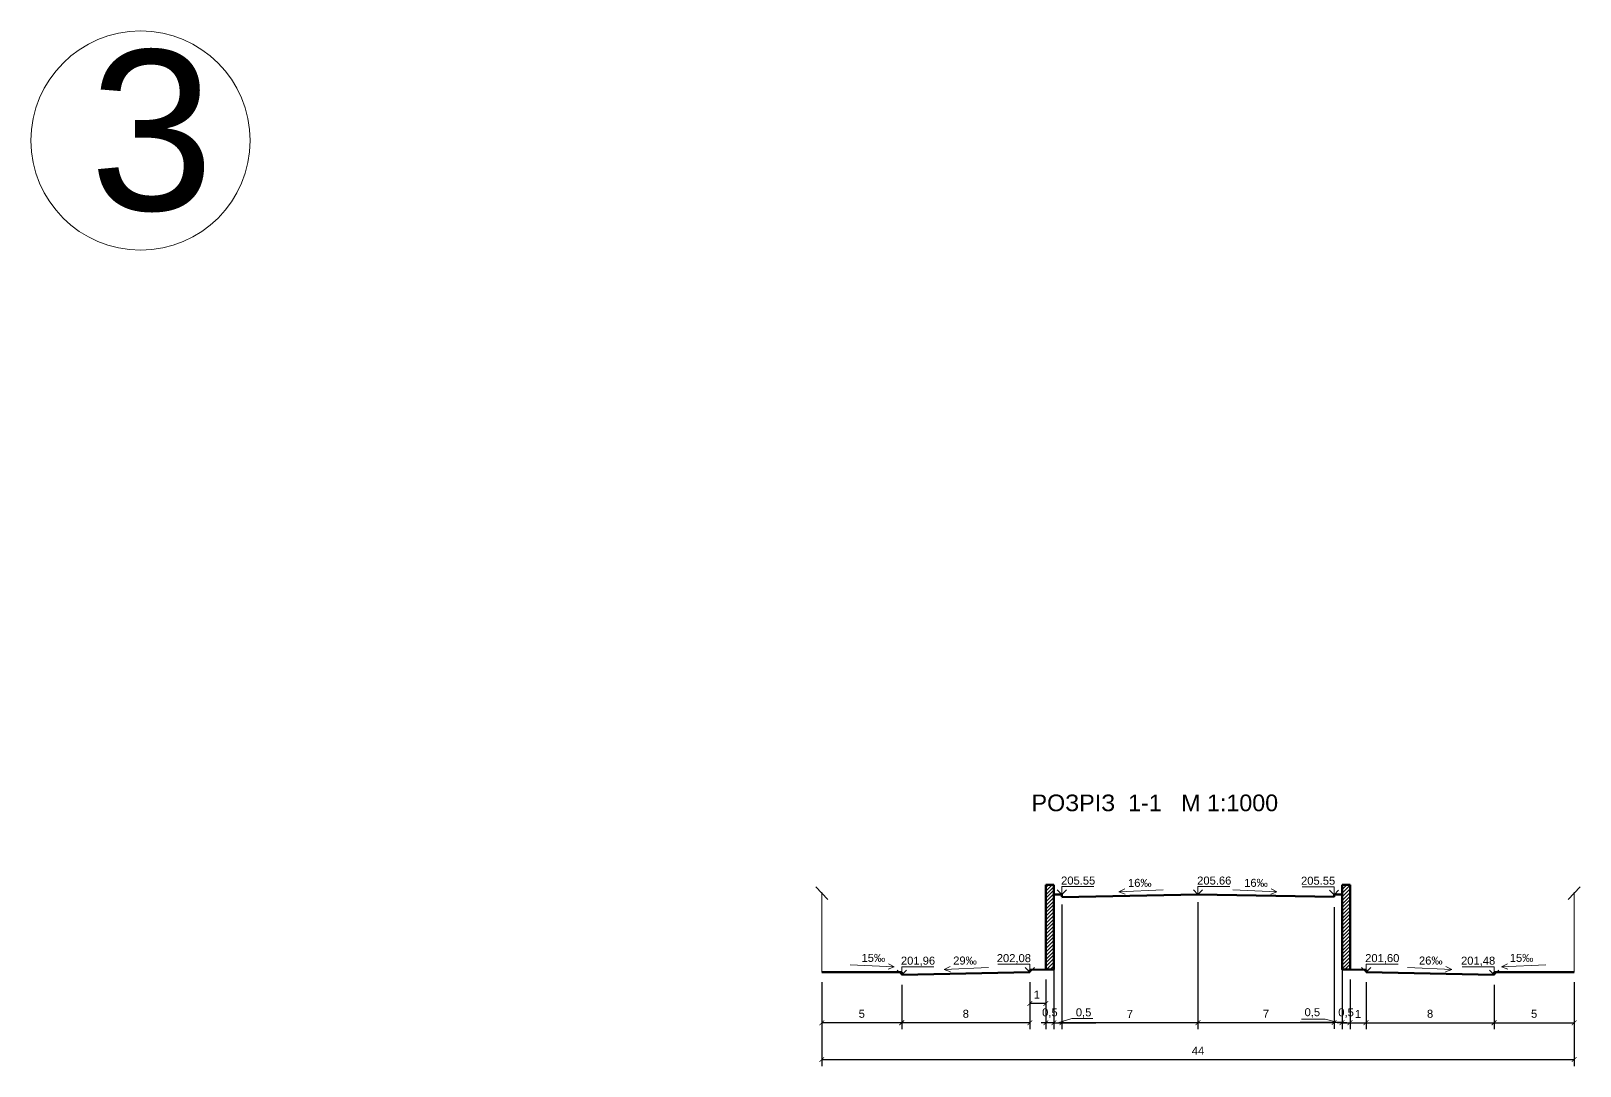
# Model space of a CAD drawing. Header units: millimetres. Extents: x -2123 to 34701, y -1286 to 835.
# Drawn here: x 4622.4 to 4719.2, y -1028.3 to -963.7 of the extents above; entities that cross this region are included whole.
import ezdxf

# ---------------------------------------------------------------- set-up
doc = ezdxf.new("R2010")
doc.units = ezdxf.units.MM
doc.layers.get('0').update_dxf_attribs({"lineweight": 15})
doc.layers.add('вертикалка', color=6, linetype='Continuous', lineweight=15)
doc.layers.add('Текст', color=7, linetype='Continuous', lineweight=15)
doc.styles.add('Arial', font='arial.ttf')
doc.styles.get("Standard").update_dxf_attribs({"font": 'arial.ttf'})
doc.styles.add('стиль1', font='isocpeui.ttf')
doc.dimstyles.new('3 Cтил Макс', dxfattribs={"dimtxt": 1, "dimasz": 0.3, "dimexe": 1.25, "dimexo": 0.625, "dimgap": 0.3, "dimtad": 1, "dimtxsty": 'стиль1', "dimblk": 'ARCHTICK', "dimcen": 2.5, "dimadec": 0, "dimazin": 0, "dimtfac": 1, "dimtmove": 0, "dimatfit": 3, "dimldrblk": 'DATUMFILLED', "dimfxl": 1, "dimarcsym": 0})
pattern_1 = [(45, (8174.66913, 2941.56082), (-0.1122532015, 0.1122532015), [])]

# ---------------------------------------------------------------- blocks, each defined once
blk = doc.blocks.new('_ArchTick')
at = {"color": 0, "linetype": 'ByBlock', "const_width": 0.15}
blk.add_lwpolyline([(-0.5, -0.5), (0.5, 0.5)], dxfattribs=at)
blk = doc.blocks.new('*D967')
at = {"layer": 'Defpoints', "color": 0, "lineweight": 20, "ltscale": 0.5, "transparency": 16777216}
for p in [(4703.838, -1017.756), (4704.338, -1017.596), (4704.338, -1025.6)]:
    blk.add_point(p, dxfattribs=at)
at = {"layer": 'вертикалка', "color": 0, "lineweight": -2, "ltscale": 0.5, "transparency": 16777216}
for p, q in [((4703.838, -1018.381), (4703.838, -1026)), ((4704.338, -1018.221), (4704.338, -1026)), ((4703.838, -1025.6), (4701.724, -1025.6)), ((4704.338, -1025.6), (4703.838, -1025.6)), ((4704.338, -1025.6), (4704.638, -1025.6))]:
    blk.add_line(p, q, dxfattribs=at)
at = {"layer": 'вертикалка', "color": 0, "lineweight": -2, "ltscale": 0.5, "transparency": 16777216, "xscale": 0.3, "yscale": 0.3, "zscale": 0.3}
blk.add_blockref('_ArchTick', (4703.838, -1025.6), dxfattribs=at)
at = {"layer": 'вертикалка', "color": 0, "lineweight": -2, "ltscale": 0.5, "transparency": 16777216, "xscale": 0.3, "yscale": 0.3, "zscale": 0.3, "rotation": 180}
blk.add_blockref('_ArchTick', (4704.338, -1025.6), dxfattribs=at)
at = {"layer": 'вертикалка', "color": 0, "lineweight": 20, "ltscale": 0.5, "transparency": 16777216, "insert": (4702.481, -1024.999), "char_height": 0.5, "attachment_point": 5, "style": 'Arial'}
blk.add_mtext('0,5', dxfattribs=at)
blk = doc.blocks.new('_DatumFilled')
at = {"color": 0, "linetype": 'ByBlock'}
blk.add_solid([(0, 0.58), (-1, 0), (0, -0.58)], dxfattribs=at)
blk = doc.blocks.new('*D968')
at = {"layer": 'Defpoints', "color": 0, "lineweight": 20, "ltscale": 0.5, "transparency": 16777216}
for p in [(4704.338, -1017.596), (4704.838, -1022.281), (4704.838, -1025.61)]:
    blk.add_point(p, dxfattribs=at)
at = {"layer": 'вертикалка', "color": 0, "lineweight": -2, "ltscale": 0.5, "transparency": 16777216}
for p, q in [((4704.338, -1018.221), (4704.338, -1026.01)), ((4704.838, -1022.906), (4704.838, -1026.01)), ((4704.338, -1025.61), (4704.038, -1025.61)), ((4704.338, -1025.61), (4704.838, -1025.61)), ((4704.838, -1025.61), (4705.138, -1025.61))]:
    blk.add_line(p, q, dxfattribs=at)
at = {"layer": 'вертикалка', "color": 0, "lineweight": -2, "ltscale": 0.5, "transparency": 16777216, "xscale": 0.3, "yscale": 0.3, "zscale": 0.3}
blk.add_blockref('_ArchTick', (4704.338, -1025.61), dxfattribs=at)
at = {"layer": 'вертикалка', "color": 0, "lineweight": -2, "ltscale": 0.5, "transparency": 16777216, "xscale": 0.3, "yscale": 0.3, "zscale": 0.3, "rotation": 180}
blk.add_blockref('_ArchTick', (4704.838, -1025.61), dxfattribs=at)
at = {"layer": 'вертикалка', "color": 0, "lineweight": 20, "ltscale": 0.5, "transparency": 16777216, "insert": (4704.588, -1025.009), "char_height": 0.5, "attachment_point": 5, "style": 'Arial'}
blk.add_mtext('0,5', dxfattribs=at)
blk = doc.blocks.new('*D969')
at = {"layer": 'Defpoints', "color": 0, "lineweight": 20, "ltscale": 0.5, "transparency": 16777216}
for p in [(4704.838, -1022.281), (4705.838, -1022.451), (4705.838, -1025.61)]:
    blk.add_point(p, dxfattribs=at)
at = {"layer": 'вертикалка', "color": 0, "lineweight": -2, "ltscale": 0.5, "transparency": 16777216}
for p, q in [((4704.838, -1022.906), (4704.838, -1026.01)), ((4705.838, -1023.076), (4705.838, -1026.01)), ((4704.838, -1025.61), (4705.838, -1025.61))]:
    blk.add_line(p, q, dxfattribs=at)
at = {"layer": 'вертикалка', "color": 0, "lineweight": -2, "ltscale": 0.5, "transparency": 16777216, "xscale": 0.3, "yscale": 0.3, "zscale": 0.3, "rotation": 180}
blk.add_blockref('_ArchTick', (4704.838, -1025.61), dxfattribs=at)
at = {"layer": 'вертикалка', "color": 0, "lineweight": -2, "ltscale": 0.5, "transparency": 16777216, "xscale": 0.3, "yscale": 0.3, "zscale": 0.3}
blk.add_blockref('_ArchTick', (4705.838, -1025.61), dxfattribs=at)
at = {"layer": 'вертикалка', "color": 0, "lineweight": 20, "ltscale": 0.5, "transparency": 16777216, "insert": (4705.338, -1025.059), "char_height": 0.5, "attachment_point": 5, "style": 'Arial'}
blk.add_mtext('1', dxfattribs=at)
blk = doc.blocks.new('*D970')
at = {"layer": 'Defpoints', "color": 0, "lineweight": 20, "ltscale": 0.5, "transparency": 16777216}
for p in [(4705.838, -1022.451), (4713.838, -1022.611), (4713.838, -1025.61)]:
    blk.add_point(p, dxfattribs=at)
at = {"layer": 'вертикалка', "color": 0, "lineweight": -2, "ltscale": 0.5, "transparency": 16777216}
for p, q in [((4705.838, -1023.076), (4705.838, -1026.01)), ((4713.838, -1023.236), (4713.838, -1026.01)), ((4705.838, -1025.61), (4713.838, -1025.61))]:
    blk.add_line(p, q, dxfattribs=at)
at = {"layer": 'вертикалка', "color": 0, "lineweight": -2, "ltscale": 0.5, "transparency": 16777216, "xscale": 0.3, "yscale": 0.3, "zscale": 0.3, "rotation": 180}
blk.add_blockref('_ArchTick', (4705.838, -1025.61), dxfattribs=at)
at = {"layer": 'вертикалка', "color": 0, "lineweight": -2, "ltscale": 0.5, "transparency": 16777216, "xscale": 0.3, "yscale": 0.3, "zscale": 0.3}
blk.add_blockref('_ArchTick', (4713.838, -1025.61), dxfattribs=at)
at = {"layer": 'вертикалка', "color": 0, "lineweight": 20, "ltscale": 0.5, "transparency": 16777216, "insert": (4709.838, -1025.054), "char_height": 0.5, "attachment_point": 5, "style": 'Arial'}
blk.add_mtext('8', dxfattribs=at)
blk = doc.blocks.new('*D962')
at = {"layer": 'Defpoints', "color": 0, "lineweight": 20, "ltscale": 0.5, "transparency": 16777216}
for p in [(4713.838, -1022.611), (4718.837, -1022.461), (4718.837, -1025.61)]:
    blk.add_point(p, dxfattribs=at)
at = {"layer": 'вертикалка', "color": 0, "lineweight": -2, "ltscale": 0.5, "transparency": 16777216}
for p, q in [((4713.838, -1023.236), (4713.838, -1026.01)), ((4718.837, -1023.086), (4718.837, -1026.01)), ((4713.838, -1025.61), (4718.837, -1025.61))]:
    blk.add_line(p, q, dxfattribs=at)
at = {"layer": 'вертикалка', "color": 0, "lineweight": -2, "ltscale": 0.5, "transparency": 16777216, "xscale": 0.3, "yscale": 0.3, "zscale": 0.3, "rotation": 180}
blk.add_blockref('_ArchTick', (4713.838, -1025.61), dxfattribs=at)
at = {"layer": 'вертикалка', "color": 0, "lineweight": -2, "ltscale": 0.5, "transparency": 16777216, "xscale": 0.3, "yscale": 0.3, "zscale": 0.3}
blk.add_blockref('_ArchTick', (4718.837, -1025.61), dxfattribs=at)
at = {"layer": 'вертикалка', "color": 0, "lineweight": 20, "ltscale": 0.5, "transparency": 16777216, "insert": (4716.338, -1025.055), "char_height": 0.5, "attachment_point": 5, "style": 'Arial'}
blk.add_mtext('5', dxfattribs=at)
blk = doc.blocks.new('*D963')
at = {"layer": 'Defpoints', "color": 0, "lineweight": 20, "ltscale": 0.5, "transparency": 16777216}
for p in [(4671.841, -1022.461), (4718.837, -1022.461), (4718.837, -1027.916)]:
    blk.add_point(p, dxfattribs=at)
at = {"layer": 'вертикалка', "color": 0, "lineweight": -2, "ltscale": 0.5, "transparency": 16777216}
for p, q in [((4671.841, -1023.086), (4671.841, -1028.316)), ((4718.837, -1023.086), (4718.837, -1028.316)), ((4671.841, -1027.916), (4718.837, -1027.916))]:
    blk.add_line(p, q, dxfattribs=at)
at = {"layer": 'вертикалка', "color": 0, "lineweight": -2, "ltscale": 0.5, "transparency": 16777216, "xscale": 0.3, "yscale": 0.3, "zscale": 0.3, "rotation": 180}
blk.add_blockref('_ArchTick', (4671.841, -1027.916), dxfattribs=at)
at = {"layer": 'вертикалка', "color": 0, "lineweight": -2, "ltscale": 0.5, "transparency": 16777216, "xscale": 0.3, "yscale": 0.3, "zscale": 0.3}
blk.add_blockref('_ArchTick', (4718.837, -1027.916), dxfattribs=at)
at = {"layer": 'вертикалка', "color": 0, "lineweight": 20, "ltscale": 0.5, "transparency": 16777216, "insert": (4695.339, -1027.366), "char_height": 0.5, "attachment_point": 5, "style": 'Arial'}
blk.add_mtext('44', dxfattribs=at)
blk = doc.blocks.new('*D964')
at = {"layer": 'Defpoints', "color": 0, "lineweight": 20, "ltscale": 0.5, "transparency": 16777216}
for p in [(4695.338, -1017.456), (4703.838, -1017.766), (4703.838, -1025.6)]:
    blk.add_point(p, dxfattribs=at)
at = {"layer": 'вертикалка', "color": 0, "lineweight": -2, "ltscale": 0.5, "transparency": 16777216}
for p, q in [((4695.338, -1018.081), (4695.338, -1026)), ((4703.838, -1018.391), (4703.838, -1026)), ((4695.338, -1025.6), (4703.838, -1025.6))]:
    blk.add_line(p, q, dxfattribs=at)
at = {"layer": 'вертикалка', "color": 0, "lineweight": -2, "ltscale": 0.5, "transparency": 16777216, "xscale": 0.3, "yscale": 0.3, "zscale": 0.3, "rotation": 180}
blk.add_blockref('_ArchTick', (4695.338, -1025.6), dxfattribs=at)
at = {"layer": 'вертикалка', "color": 0, "lineweight": -2, "ltscale": 0.5, "transparency": 16777216, "xscale": 0.3, "yscale": 0.3, "zscale": 0.3}
blk.add_blockref('_ArchTick', (4703.838, -1025.6), dxfattribs=at)
at = {"layer": 'вертикалка', "color": 0, "lineweight": 20, "ltscale": 0.5, "transparency": 16777216, "insert": (4699.588, -1025.05), "char_height": 0.5, "width": 0.32947, "attachment_point": 5, "style": 'Arial'}
blk.add_mtext('7', dxfattribs=at)
blk = doc.blocks.new('*D972')
at = {"layer": 'Defpoints', "color": 0, "lineweight": 20, "ltscale": 0.5, "transparency": 16777216}
for p in [(4686.338, -1017.596), (4686.838, -1017.606), (4686.338, -1025.61)]:
    blk.add_point(p, dxfattribs=at)
at = {"layer": 'вертикалка', "color": 0, "lineweight": -2, "ltscale": 0.5, "transparency": 16777216}
for p, q in [((4686.338, -1018.221), (4686.338, -1026.01)), ((4686.838, -1018.231), (4686.838, -1026.01)), ((4686.338, -1025.61), (4686.038, -1025.61)), ((4686.338, -1025.61), (4686.838, -1025.61)), ((4686.838, -1025.61), (4688.952, -1025.61))]:
    blk.add_line(p, q, dxfattribs=at)
at = {"layer": 'вертикалка', "color": 0, "lineweight": -2, "ltscale": 0.5, "transparency": 16777216, "xscale": 0.3, "yscale": 0.3, "zscale": 0.3}
blk.add_blockref('_ArchTick', (4686.338, -1025.61), dxfattribs=at)
at = {"layer": 'вертикалка', "color": 0, "lineweight": -2, "ltscale": 0.5, "transparency": 16777216, "xscale": 0.3, "yscale": 0.3, "zscale": 0.3, "rotation": 180}
blk.add_blockref('_ArchTick', (4686.838, -1025.61), dxfattribs=at)
at = {"layer": 'вертикалка', "color": 0, "lineweight": 20, "ltscale": 0.5, "transparency": 16777216, "insert": (4688.195, -1025.009), "char_height": 0.5, "attachment_point": 5, "style": 'Arial'}
blk.add_mtext('0,5', dxfattribs=at)
blk = doc.blocks.new('*D973')
at = {"layer": 'Defpoints', "color": 0, "lineweight": 20, "ltscale": 0.5, "transparency": 16777216}
for p in [(4686.338, -1017.596), (4685.838, -1022.281), (4685.838, -1025.61)]:
    blk.add_point(p, dxfattribs=at)
at = {"layer": 'вертикалка', "color": 0, "lineweight": -2, "ltscale": 0.5, "transparency": 16777216}
for p, q in [((4686.338, -1018.221), (4686.338, -1026.01)), ((4685.838, -1022.906), (4685.838, -1026.01)), ((4685.838, -1025.61), (4685.538, -1025.61)), ((4686.338, -1025.61), (4685.838, -1025.61)), ((4686.338, -1025.61), (4686.638, -1025.61))]:
    blk.add_line(p, q, dxfattribs=at)
at = {"layer": 'вертикалка', "color": 0, "lineweight": -2, "ltscale": 0.5, "transparency": 16777216, "xscale": 0.3, "yscale": 0.3, "zscale": 0.3}
blk.add_blockref('_ArchTick', (4685.838, -1025.61), dxfattribs=at)
at = {"layer": 'вертикалка', "color": 0, "lineweight": -2, "ltscale": 0.5, "transparency": 16777216, "xscale": 0.3, "yscale": 0.3, "zscale": 0.3, "rotation": 180}
blk.add_blockref('_ArchTick', (4686.338, -1025.61), dxfattribs=at)
at = {"layer": 'вертикалка', "color": 0, "lineweight": 20, "ltscale": 0.5, "transparency": 16777216, "insert": (4686.088, -1025.009), "char_height": 0.5, "attachment_point": 5, "style": 'Arial'}
blk.add_mtext('0,5', dxfattribs=at)
blk = doc.blocks.new('*D974')
at = {"layer": 'Defpoints', "color": 0, "lineweight": 20, "ltscale": 0.5, "transparency": 16777216}
for p in [(4684.838, -1022.451), (4685.838, -1022.281), (4684.838, -1024.407)]:
    blk.add_point(p, dxfattribs=at)
at = {"layer": 'вертикалка', "color": 0, "lineweight": -2, "ltscale": 0.5, "transparency": 16777216}
for p, q in [((4684.838, -1023.076), (4684.838, -1024.807)), ((4685.838, -1022.906), (4685.838, -1024.807)), ((4685.838, -1024.407), (4684.838, -1024.407))]:
    blk.add_line(p, q, dxfattribs=at)
at = {"layer": 'вертикалка', "color": 0, "lineweight": -2, "ltscale": 0.5, "transparency": 16777216, "xscale": 0.3, "yscale": 0.3, "zscale": 0.3, "rotation": 180}
blk.add_blockref('_ArchTick', (4684.838, -1024.407), dxfattribs=at)
at = {"layer": 'вертикалка', "color": 0, "lineweight": -2, "ltscale": 0.5, "transparency": 16777216, "xscale": 0.3, "yscale": 0.3, "zscale": 0.3}
blk.add_blockref('_ArchTick', (4685.838, -1024.407), dxfattribs=at)
at = {"layer": 'вертикалка', "color": 0, "lineweight": 20, "ltscale": 0.5, "transparency": 16777216, "insert": (4685.273, -1023.856), "char_height": 0.5, "attachment_point": 5, "style": 'Arial'}
blk.add_mtext('1', dxfattribs=at)
blk = doc.blocks.new('*D975')
at = {"layer": 'Defpoints', "color": 0, "lineweight": 20, "ltscale": 0.5, "transparency": 16777216}
for p in [(4676.837, -1022.611), (4684.838, -1022.451), (4676.837, -1025.61)]:
    blk.add_point(p, dxfattribs=at)
at = {"layer": 'вертикалка', "color": 0, "lineweight": -2, "ltscale": 0.5, "transparency": 16777216}
for p, q in [((4676.837, -1023.236), (4676.837, -1026.01)), ((4684.838, -1023.076), (4684.838, -1026.01)), ((4684.838, -1025.61), (4676.837, -1025.61))]:
    blk.add_line(p, q, dxfattribs=at)
at = {"layer": 'вертикалка', "color": 0, "lineweight": -2, "ltscale": 0.5, "transparency": 16777216, "xscale": 0.3, "yscale": 0.3, "zscale": 0.3, "rotation": 180}
blk.add_blockref('_ArchTick', (4676.837, -1025.61), dxfattribs=at)
at = {"layer": 'вертикалка', "color": 0, "lineweight": -2, "ltscale": 0.5, "transparency": 16777216, "xscale": 0.3, "yscale": 0.3, "zscale": 0.3}
blk.add_blockref('_ArchTick', (4684.838, -1025.61), dxfattribs=at)
at = {"layer": 'вертикалка', "color": 0, "lineweight": 20, "ltscale": 0.5, "transparency": 16777216, "insert": (4680.838, -1025.054), "char_height": 0.5, "attachment_point": 5, "style": 'Arial'}
blk.add_mtext('8', dxfattribs=at)
blk = doc.blocks.new('*D965')
at = {"layer": 'Defpoints', "color": 0, "lineweight": 20, "ltscale": 0.5, "transparency": 16777216}
for p in [(4671.841, -1022.461), (4676.837, -1022.611), (4671.841, -1025.61)]:
    blk.add_point(p, dxfattribs=at)
at = {"layer": 'вертикалка', "color": 0, "lineweight": -2, "ltscale": 0.5, "transparency": 16777216}
for p, q in [((4671.841, -1023.086), (4671.841, -1026.01)), ((4676.837, -1023.236), (4676.837, -1026.01)), ((4676.837, -1025.61), (4671.841, -1025.61))]:
    blk.add_line(p, q, dxfattribs=at)
at = {"layer": 'вертикалка', "color": 0, "lineweight": -2, "ltscale": 0.5, "transparency": 16777216, "xscale": 0.3, "yscale": 0.3, "zscale": 0.3, "rotation": 180}
blk.add_blockref('_ArchTick', (4671.841, -1025.61), dxfattribs=at)
at = {"layer": 'вертикалка', "color": 0, "lineweight": -2, "ltscale": 0.5, "transparency": 16777216, "xscale": 0.3, "yscale": 0.3, "zscale": 0.3}
blk.add_blockref('_ArchTick', (4676.837, -1025.61), dxfattribs=at)
at = {"layer": 'вертикалка', "color": 0, "lineweight": 20, "ltscale": 0.5, "transparency": 16777216, "insert": (4674.339, -1025.055), "char_height": 0.5, "attachment_point": 5, "style": 'Arial'}
blk.add_mtext('5', dxfattribs=at)
blk = doc.blocks.new('*D966')
at = {"layer": 'Defpoints', "color": 0, "lineweight": 20, "ltscale": 0.5, "transparency": 16777216}
for p in [(4686.838, -1017.606), (4695.338, -1017.456), (4686.838, -1025.61)]:
    blk.add_point(p, dxfattribs=at)
at = {"layer": 'вертикалка', "color": 0, "lineweight": -2, "ltscale": 0.5, "transparency": 16777216}
for p, q in [((4686.838, -1018.231), (4686.838, -1026.01)), ((4695.338, -1018.081), (4695.338, -1026.01)), ((4695.338, -1025.61), (4686.838, -1025.61))]:
    blk.add_line(p, q, dxfattribs=at)
at = {"layer": 'вертикалка', "color": 0, "lineweight": -2, "ltscale": 0.5, "transparency": 16777216, "xscale": 0.3, "yscale": 0.3, "zscale": 0.3, "rotation": 180}
blk.add_blockref('_ArchTick', (4686.838, -1025.61), dxfattribs=at)
at = {"layer": 'вертикалка', "color": 0, "lineweight": -2, "ltscale": 0.5, "transparency": 16777216, "xscale": 0.3, "yscale": 0.3, "zscale": 0.3}
blk.add_blockref('_ArchTick', (4695.338, -1025.61), dxfattribs=at)
at = {"layer": 'вертикалка', "color": 0, "lineweight": 20, "ltscale": 0.5, "transparency": 16777216, "insert": (4691.088, -1025.06), "char_height": 0.5, "attachment_point": 5, "style": 'Arial'}
blk.add_mtext('7', dxfattribs=at)

msp = doc.modelspace()

# ---------------------------------------------------------------- hatches: boundary and pattern name
h = msp.add_hatch()
h.set_pattern_fill('ANSI31', color=0, scale=0.05)
h.set_pattern_definition(pattern_1)
h.paths.add_polyline_path([(4685.838, -1016.996), (4686.338, -1016.996), (4686.338, -1017.596), (4686.338, -1022.281), (4685.838, -1022.281)])
h = msp.add_hatch()
h.set_pattern_fill('ANSI31', color=0, scale=0.05)
h.set_pattern_definition(pattern_1)
h.paths.add_polyline_path([(4704.838, -1016.996), (4704.338, -1016.996), (4704.338, -1017.596), (4704.338, -1022.281), (4704.838, -1022.281)])

# ---------------------------------------------------------------- linework, layer by layer
at = {"color": 0, "lineweight": 50}
for p, q in [((4685.838, -1016.996), (4686.338, -1016.996)), ((4686.338, -1016.996), (4686.338, -1017.596)), ((4686.338, -1017.596), (4686.838, -1017.606)), ((4704.338, -1017.596), (4703.838, -1017.606)), ((4704.838, -1016.996), (4704.338, -1016.996)), ((4704.338, -1016.996), (4704.338, -1017.596)), ((4685.838, -1022.281), (4684.838, -1022.301)), ((4704.838, -1022.281), (4705.838, -1022.301))]:
    msp.add_line(p, q, dxfattribs=at)
at = {"color": 0}
for p, q in [((4690.402, -1017.425), (4690.775, -1017.24)), ((4690.402, -1017.425), (4693.163, -1017.314)), ((4690.402, -1017.425), (4690.788, -1017.58)), ((4695.338, -1017.606), (4695.088, -1017.611)), ((4700.273, -1017.425), (4697.513, -1017.314)), ((4700.273, -1017.425), (4699.888, -1017.58)), ((4700.273, -1017.425), (4699.901, -1017.24)), ((4676.37, -1022.112), (4673.609, -1022.001)), ((4676.37, -1022.112), (4675.984, -1022.267)), ((4676.37, -1022.112), (4675.998, -1021.927)), ((4679.485, -1022.278), (4679.857, -1022.093)), ((4679.485, -1022.278), (4682.246, -1022.167)), ((4679.485, -1022.278), (4679.871, -1022.433)), ((4711.191, -1022.278), (4708.43, -1022.167)), ((4711.191, -1022.278), (4710.805, -1022.433)), ((4711.191, -1022.278), (4710.819, -1022.093)), ((4714.306, -1022.112), (4714.678, -1021.927)), ((4714.306, -1022.112), (4717.067, -1022.001)), ((4714.306, -1022.112), (4714.692, -1022.267))]:
    msp.add_line(p, q, dxfattribs=at)
for points in [[(4672.208, -1017.919), (4671.475, -1017.112)], [(4671.841, -1022.461), (4671.841, -1017.458)], [(4686.838, -1017.606), (4686.55, -1017.318)], [(4686.838, -1017.606), (4686.838, -1017.106), (4688.838, -1017.106)], [(4686.838, -1017.606), (4687.126, -1017.318)], [(4686.838, -1017.606), (4687.126, -1017.318)], [(4695.338, -1017.606), (4695.05, -1017.318)], [(4695.338, -1017.606), (4695.338, -1017.106), (4697.338, -1017.106)], [(4695.338, -1017.606), (4695.626, -1017.318)], [(4703.838, -1017.616), (4703.838, -1017.116), (4701.838, -1017.116)], [(4703.838, -1017.616), (4703.55, -1017.328)], [(4703.838, -1017.616), (4703.55, -1017.328)], [(4703.838, -1017.616), (4704.126, -1017.328)], [(4718.47, -1017.919), (4719.203, -1017.112)], [(4718.837, -1022.461), (4718.837, -1017.458)], [(4675.341, -1022.461), (4671.841, -1022.461)], [(4676.837, -1022.611), (4676.549, -1022.323)], [(4676.837, -1022.611), (4676.837, -1022.111), (4678.837, -1022.111)], [(4676.837, -1022.611), (4677.126, -1022.323)], [(4684.838, -1022.451), (4684.838, -1021.951), (4682.838, -1021.951)], [(4684.838, -1022.451), (4684.55, -1022.163)], [(4684.838, -1022.451), (4685.126, -1022.163)], [(4705.838, -1022.451), (4705.55, -1022.163)], [(4705.838, -1022.451), (4705.838, -1021.951), (4707.838, -1021.951)], [(4705.838, -1022.451), (4706.126, -1022.163)], [(4713.838, -1022.611), (4713.838, -1022.111), (4711.838, -1022.111)], [(4713.838, -1022.611), (4713.55, -1022.323)], [(4713.838, -1022.611), (4714.126, -1022.323)], [(4715.337, -1022.461), (4718.837, -1022.461)]]:
    msp.add_lwpolyline(points, dxfattribs=at)
at = {"color": 0, "lineweight": 50}
for points in [[(4685.838, -1016.996), (4685.838, -1022.281)], [(4686.338, -1017.596), (4686.338, -1022.281), (4685.838, -1022.281)], [(4686.838, -1017.766), (4695.338, -1017.606)], [(4686.838, -1017.756), (4686.838, -1017.606)], [(4703.838, -1017.756), (4695.338, -1017.606)], [(4703.838, -1017.756), (4703.838, -1017.606)], [(4704.338, -1017.596), (4704.338, -1022.281), (4704.838, -1022.281)], [(4704.838, -1016.996), (4704.838, -1022.281)], [(4676.837, -1022.461), (4671.841, -1022.461)], [(4676.837, -1022.611), (4684.838, -1022.451)], [(4676.837, -1022.611), (4676.837, -1022.461)], [(4684.838, -1022.301), (4684.838, -1022.451)], [(4705.838, -1022.301), (4705.838, -1022.451)], [(4713.838, -1022.611), (4705.838, -1022.451)], [(4713.838, -1022.461), (4718.837, -1022.461)], [(4713.838, -1022.611), (4713.838, -1022.461)]]:
    msp.add_lwpolyline(points, dxfattribs=at)
at = {"layer": 'вертикалка', "color": 5, "lineweight": 20}
for points in [[(4686.588, -1025.61), (4687.45, -1025.337), (4688.769, -1025.337)], [(4704.088, -1025.6), (4703.283, -1025.398), (4701.812, -1025.398)]]:
    msp.add_lwpolyline(points, dxfattribs=at)
at = {"layer": 'Текст', "color": 18, "lineweight": 20, "true_color": 0x000000}
msp.add_circle((4629.289, -970.497, -1.649), 6.847, dxfattribs=at)

# ---------------------------------------------------------------- texts
at = {"color": 0}
msp.add_text('РОЗРІЗ  1-1   M 1:1000', height=1.04, dxfattribs=at).set_placement((4684.944, -1012.395))
at = {"layer": 'Текст', "color": 0}
for s, p in [('205.55', (4686.788, -1016.979)), ('16‰', (4690.967, -1017.122)), ('205.66', (4695.288, -1016.979)), ('16‰', (4698.225, -1017.122)), ('205.55', (4701.776, -1016.989)), ('15‰', (4674.322, -1021.809)), ('201,96', (4676.782, -1021.984)), ('29‰', (4680.049, -1021.975)), ('202,08', (4682.77, -1021.824)), ('201,60', (4705.782, -1021.824)), ('26‰', (4709.143, -1021.975)), ('201,48', (4711.77, -1021.984)), ('15‰', (4714.815, -1021.809))]:
    msp.add_text(s, height=0.5, dxfattribs=at).set_placement(p)
at = {"layer": 'Текст', "color": 18, "true_color": 0x000000, "insert": (4626.102, -964.851, -1.649), "char_height": 10, "attachment_point": 1}
msp.add_mtext_dynamic_manual_height_columns('3', width=4.68276, gutter_width=12.5, heights=[0], dxfattribs=at)

# ---------------------------------------------------------------- dimensions: what is measured, and where the dimension line sits
at = {"layer": 'вертикалка', "color": 5, "lineweight": 20, "ltscale": 0.5}
for base, p1, p2, picture, middle in [((4685.838, -1025.61), (4686.338, -1017.596), (4685.838, -1022.281), '*D973', (4686.088, -1025.61)), ((4686.338, -1025.61), (4686.838, -1017.606), (4686.338, -1017.596), '*D972', (4688.195, -1025.61)), ((4684.838, -1024.407), (4685.838, -1022.281), (4684.838, -1022.451), '*D974', (4685.273, -1024.407))]:
    dim = msp.add_linear_dim(base=base, p1=p1, p2=p2, angle=180, dimstyle='3 Cтил Макс', override={"dimtxt": 0.5, "dimexe": 0.4, "dimtxsty": 'Arial'}, dxfattribs=at)
    dim.commit()
    dim.dimension.update_dxf_attribs({"geometry": picture, "text_midpoint": middle, "dimtype": 160})
dim = msp.add_linear_dim(base=(4686.838, -1025.61), p1=(4695.338, -1017.456), p2=(4686.838, -1017.606), angle=180, text='7', dimstyle='3 Cтил Макс', override={"dimtxt": 0.5, "dimexe": 0.4, "dimtxsty": 'Arial'}, dxfattribs=at)
dim.commit()
dim.dimension.update_dxf_attribs({"geometry": '*D966', "text_midpoint": (4691.088, -1025.06)})
dim = msp.add_linear_dim(base=(4703.838, -1025.6), p1=(4695.338, -1017.456), p2=(4703.838, -1017.766), text='7', dimstyle='3 Cтил Макс', override={"dimtxt": 0.5, "dimexe": 0.4, "dimtxsty": 'Arial'}, dxfattribs=at)
dim.commit()
dim.dimension.update_dxf_attribs({"geometry": '*D964', "text_midpoint": (4699.588, -1025.05)})
for base, p1, p2, picture, middle in [((4704.338, -1025.6), (4703.838, -1017.756), (4704.338, -1017.596), '*D967', (4702.481, -1025.6)), ((4704.838, -1025.61), (4704.338, -1017.596), (4704.838, -1022.281), '*D968', (4704.588, -1025.61))]:
    dim = msp.add_linear_dim(base=base, p1=p1, p2=p2, dimstyle='3 Cтил Макс', override={"dimtxt": 0.5, "dimexe": 0.4, "dimtxsty": 'Arial'}, dxfattribs=at)
    dim.commit()
    dim.dimension.update_dxf_attribs({"geometry": picture, "text_midpoint": middle, "dimtype": 160})
dim = msp.add_linear_dim(base=(4718.837, -1027.916), p1=(4671.841, -1022.461), p2=(4718.837, -1022.461), text='44', dimstyle='3 Cтил Макс', override={"dimtxt": 0.5, "dimexe": 0.4, "dimtxsty": 'Arial'}, dxfattribs=at)
dim.commit()
dim.dimension.update_dxf_attribs({"geometry": '*D963', "text_midpoint": (4695.339, -1027.916), "dimtype": 160})
for base, p1, p2, picture, middle in [((4671.841, -1025.61), (4676.837, -1022.611), (4671.841, -1022.461), '*D965', (4674.339, -1025.055)), ((4676.837, -1025.61), (4684.838, -1022.451), (4676.837, -1022.611), '*D975', (4680.838, -1025.054))]:
    dim = msp.add_linear_dim(base=base, p1=p1, p2=p2, angle=180, dimstyle='3 Cтил Макс', override={"dimtxt": 0.5, "dimexe": 0.4, "dimtxsty": 'Arial'}, dxfattribs=at)
    dim.commit()
    dim.dimension.update_dxf_attribs({"geometry": picture, "text_midpoint": middle})
for base, p1, p2, picture, middle in [((4705.838, -1025.61), (4704.838, -1022.281), (4705.838, -1022.451), '*D969', (4705.338, -1025.059)), ((4713.838, -1025.61), (4705.838, -1022.451), (4713.838, -1022.611), '*D970', (4709.838, -1025.054)), ((4718.837, -1025.61), (4713.838, -1022.611), (4718.837, -1022.461), '*D962', (4716.338, -1025.055))]:
    dim = msp.add_linear_dim(base=base, p1=p1, p2=p2, dimstyle='3 Cтил Макс', override={"dimtxt": 0.5, "dimexe": 0.4, "dimtxsty": 'Arial'}, dxfattribs=at)
    dim.commit()
    dim.dimension.update_dxf_attribs({"geometry": picture, "text_midpoint": middle})

doc.saveas('drawing.dxf')
